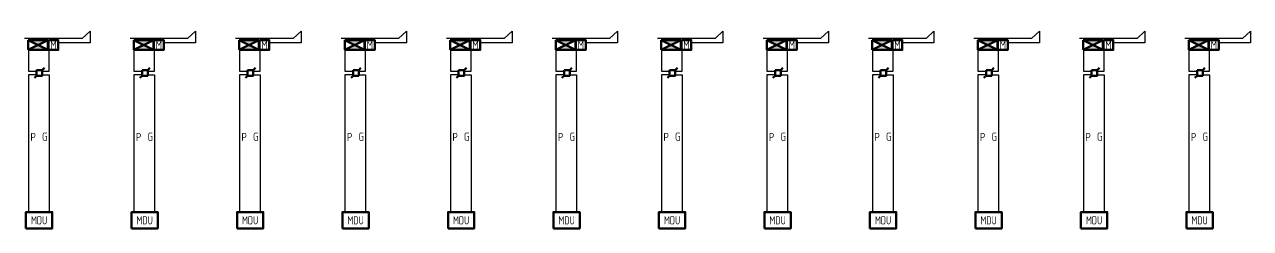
# Model space of a CAD drawing. Header units: millimetres. Extents: x 127230 to 906013, y -355313 to -209225.
# Drawn here: x 720628 to 758016, y -324277 to -318058 of the extents above; entities that cross this region are included whole.
import ezdxf
from ezdxf.enums import TextEntityAlignment as Align

# ---------------------------------------------------------------- set-up
doc = ezdxf.new("R2018")
doc.units = ezdxf.units.MM
doc.linetypes.add('Cплошная', pattern=[0])
for name, color, linetype, lineweight in [('14', 250, 'Continuous', 0), ('АТ_ПС_ИП_025', 1, 'Continuous', 25), ('АТ_ПС_ППКП_025', 5, 'Continuous', 25), ('АТ_ПС_Текст_025', 7, 'Continuous', 25), ('АТ_ПС_Трасса_100', 1, 'Continuous', 100)]:
    doc.layers.add(name, color=color, linetype=linetype, lineweight=lineweight)
doc.layers.add('ПС2', color=230, linetype='Continuous')
doc.styles.add('GLE_OASR_TextStyle', font='GOST2304A.ttf')
doc.styles.get("Standard").update_dxf_attribs({"font": 'gost_0.ttf'})
doc.styles.add('ГОСТ 2.304', font='CS_Gost2304.shx', dxfattribs={"width": 0.8})

# ---------------------------------------------------------------- blocks, each defined once
blk = doc.blocks.new('*U49')
at = {"linetype": 'Continuous', "lineweight": 25}
blk.add_wipeout([(-1.5, -1.5), (-1.5, 1.5), (1.5, 1.5), (1.5, -1.5)], dxfattribs=at)
at = {"color": 0, "linetype": 'Continuous', "lineweight": -2}
for p, q in [((1.5, 1.5), (2.63, 2.63)), ((-1.5, -1.5), (-2.63, -2.63))]:
    blk.add_line(p, q, dxfattribs=at)
blk.add_lwpolyline([(-1.5, 1.5), (1.5, 1.5), (1.5, -1.5), (-1.5, -1.5)], close=True, dxfattribs=at)
blk = doc.blocks.new('*U52')
at = {"linetype": 'Continuous', "lineweight": -2}
h = blk.add_hatch(color=0, dxfattribs=at)
h.dxf.hatch_style = 1
h.paths.add_polyline_path([(-6, 2.97), (-2.98, 1.48), (0, 2.97)])
h.paths.add_polyline_path([(-2.98, 1.48), (-6, -0.03), (0, -0.03), (0, 0)])
at = {"color": 0, "linetype": 'Continuous', "lineweight": -2}
for p, q in [((-6, -0.03), (-6, 2.97)), ((0, 2.97), (-6, 2.97)), ((-6, 2.97), (0, 0)), ((-6, -0.03), (0, 2.97)), ((0, -0.03), (0, 2.97)), ((0, 1.47), (0.18, 1.47)), ((-6, -0.03), (0, -0.03))]:
    blk.add_line(p, q, dxfattribs=at)
blk.add_lwpolyline([(0.18, 2.97), (3.18, 2.97), (3.18, -0.03), (0.18, -0.03)], close=True, dxfattribs=at)
at = {"color": 0, "linetype": 'Continuous', "lineweight": -2, "style": 'GLE_OASR_TextStyle'}
blk.add_text('М', height=2.5, dxfattribs=at).set_placement((1.68, 1.47), align=Align.MIDDLE_CENTER)
blk = doc.blocks.new('*U51')
at = {"color": 0, "linetype": 'Continuous', "lineweight": -2}
blk.add_lwpolyline([(-8, -0.03), (0, -0.03), (0, 4.97), (-8, 4.97)], close=True, dxfattribs=at)
at = {"color": 0, "linetype": 'Continuous', "lineweight": -2, "style": 'ГОСТ 2.304', "width": 0.8, "flags": 4}
blk.add_attdef('НАДПИСЬ', text='', height=2.5, dxfattribs=at).set_placement((-4, 2.47), align=Align.MIDDLE_CENTER)
blk = doc.blocks.new('*U108')
at = {"color": 0, "lineweight": 0}
blk.add_wipeout([(-2.4, 2.08), (-19.97, 2.07), (-19.97, -2.23), (-2.4, -2.23)], dxfattribs=at)
at = {"color": 0, "linetype": 'Cплошная', "lineweight": 25}
for q in [(0, 0), (-19.97, -2.23)]:
    blk.add_line((-2.4, -2.23), q, dxfattribs=at)
at = {"color": 0, "lineweight": 30, "flags": 104}
blk.add_attdef('ТЕКСТ1', text='', height=2.5, dxfattribs=at).set_placement((-3.31, 1.05), align=Align.TOP_RIGHT)

msp = doc.modelspace()

# ---------------------------------------------------------------- linework, layer by layer
at = {"layer": '14', "color": 6, "lineweight": 25}
for points in [[(720745, -318833), (720745, -319483), (720997, -319483)], [(723963, -318833), (723963, -319483), (724215, -319483)], [(727180, -318833), (727180, -319483), (727432, -319483)], [(730397, -318833), (730397, -319483), (730649, -319483)], [(733615, -318833), (733615, -319483), (733867, -319483)], [(736832, -318833), (736832, -319483), (737084, -319483)], [(740049, -318833), (740049, -319483), (740301, -319483)], [(743267, -318833), (743267, -319483), (743519, -319483)], [(746484, -318833), (746484, -319483), (746736, -319483)], [(749701, -318833), (749701, -319483), (749953, -319483)], [(752919, -318833), (752919, -319483), (753171, -319483)], [(756136, -318833), (756136, -319483), (756388, -319483)]]:
    msp.add_lwpolyline(points, dxfattribs=at)
at = {"layer": 'АТ_ПС_Трасса_100', "color": 92, "lineweight": 25, "ltscale": 100}
for points in [[(721170, -319483), (721378, -319483), (721378, -318834)], [(724387, -319483), (724595, -319483), (724595, -318834)], [(727605, -319483), (727813, -319483), (727813, -318834)], [(730822, -319483), (731030, -319483), (731030, -318834)], [(734039, -319483), (734247, -319483), (734247, -318834)], [(737257, -319483), (737465, -319483), (737465, -318834)], [(740474, -319483), (740682, -319483), (740682, -318834)], [(743691, -319483), (743899, -319483), (743899, -318834)], [(746909, -319483), (747117, -319483), (747117, -318834)], [(750126, -319483), (750334, -319483), (750334, -318834)], [(753343, -319483), (753551, -319483), (753551, -318834)], [(756561, -319483), (756769, -319483), (756769, -318834)], [(721170, -319590), (721378, -319590), (721378, -323777)], [(724387, -319590), (724595, -319590), (724595, -323777)], [(727605, -319590), (727813, -319590), (727813, -323777)], [(730822, -319590), (731030, -319590), (731030, -323777)], [(734039, -319590), (734247, -319590), (734247, -323777)], [(737257, -319590), (737465, -319590), (737465, -323777)], [(740474, -319590), (740682, -319590), (740682, -323777)], [(743691, -319590), (743899, -319590), (743899, -323777)], [(746909, -319590), (747117, -319590), (747117, -323777)], [(750126, -319590), (750334, -319590), (750334, -323777)], [(753343, -319590), (753551, -319590), (753551, -323777)], [(756561, -319590), (756769, -319590), (756769, -323777)]]:
    msp.add_lwpolyline(points, dxfattribs=at)
at = {"layer": 'АТ_ПС_Трасса_100', "color": 6, "lineweight": 25, "ltscale": 100}
for points in [[(720997, -319590), (720745, -319590), (720745, -323777)], [(724215, -319590), (723963, -319590), (723963, -323777)], [(727432, -319590), (727180, -319590), (727180, -323777)], [(730649, -319590), (730397, -319590), (730397, -323777)], [(733867, -319590), (733615, -319590), (733615, -323777)], [(737084, -319590), (736832, -319590), (736832, -323777)], [(740301, -319590), (740049, -319590), (740049, -323777)], [(743519, -319590), (743267, -319590), (743267, -323777)], [(746736, -319590), (746484, -319590), (746484, -323777)], [(749953, -319590), (749701, -319590), (749701, -323777)], [(753171, -319590), (752919, -319590), (752919, -323777)], [(756388, -319590), (756136, -319590), (756136, -323777)]]:
    msp.add_lwpolyline(points, dxfattribs=at)

# ---------------------------------------------------------------- block references
at = {"layer": 'ПС2', "color": 5, "lineweight": 50, "transparency": 33554687, "xscale": 100, "yscale": 100, "zscale": 100, "rotation": 0.1250381865928775}
for p in [(721341, -318828), (724558, -318828), (727776, -318828), (730993, -318828), (734210, -318828), (737428, -318828), (740645, -318828), (743862, -318828), (747080, -318828), (750297, -318828), (753514, -318828), (756732, -318828)]:
    msp.add_blockref('*U52', p, dxfattribs=at)

# ---------------------------------------------------------------- texts
at = {"layer": 'АТ_ПС_Текст_025', "char_height": 250, "attachment_point": 5, "style": 'GLE_OASR_TextStyle'}
for s, insert in [('P', (720892, -321487)), ('G', (721247, -321478)), ('P', (724109, -321487)), ('G', (724464, -321478)), ('P', (727326, -321487)), ('G', (727682, -321478)), ('P', (730544, -321487)), ('G', (730899, -321478)), ('P', (733761, -321487)), ('G', (734116, -321478)), ('P', (736978, -321487)), ('G', (737334, -321478)), ('P', (740196, -321487)), ('G', (740551, -321478)), ('P', (743413, -321487)), ('G', (743768, -321478)), ('P', (746630, -321487)), ('G', (746986, -321478)), ('P', (749848, -321487)), ('G', (750203, -321478)), ('P', (753065, -321487)), ('G', (753420, -321478)), ('P', (756282, -321487)), ('G', (756638, -321478))]:
    msp.add_mtext_dynamic_manual_height_columns(s, width=1237.88, gutter_width=12.5, heights=[0], dxfattribs=dict(at, insert=insert))

# ---------------------------------------------------------------- next in the draw order: block references
at = {"layer": 'АТ_ПС_ИП_025', "lineweight": 50, "xscale": 57.51779866433964, "yscale": 57.51779866433964, "zscale": 57.51779866433964}
for p in [(721084, -319532), (724301, -319532), (727518, -319532), (730736, -319532), (733953, -319532), (737170, -319532), (740388, -319532), (743605, -319532), (746822, -319532), (750040, -319532), (753257, -319532), (756474, -319532)]:
    msp.add_blockref('*U49', p, dxfattribs=at)
at = {"layer": 'АТ_ПС_Текст_025', "linetype": 'Continuous'}
ref = msp.add_blockref('*U108', (722625, -318266), dxfattribs=dict(at, xscale=100, yscale=100, zscale=100))
lines = msp.add_mtext('230 В AC*** ', dxfattribs={"layer": '0', "color": 0, "insert": (722294, -318161), "char_height": 2.5, "attachment_point": 1})
ref.add_attrib('ТЕКСТ1', '', (722294, -318161), dxfattribs={"flags": 104}).embed_mtext(lines)
ref = msp.add_blockref('*U108', (725843, -318266), dxfattribs=dict(at, xscale=100, yscale=100, zscale=100))
lines = msp.add_mtext('230 В AC*** ', dxfattribs={"layer": '0', "color": 0, "insert": (725512, -318161), "char_height": 2.5, "attachment_point": 1})
ref.add_attrib('ТЕКСТ1', '', (725512, -318161), dxfattribs={"flags": 104}).embed_mtext(lines)
ref = msp.add_blockref('*U108', (729060, -318266), dxfattribs=dict(at, xscale=100, yscale=100, zscale=100))
lines = msp.add_mtext('230 В AC*** ', dxfattribs={"layer": '0', "color": 0, "insert": (728729, -318161), "char_height": 2.5, "attachment_point": 1})
ref.add_attrib('ТЕКСТ1', '', (728729, -318161), dxfattribs={"flags": 104}).embed_mtext(lines)
ref = msp.add_blockref('*U108', (732277, -318266), dxfattribs=dict(at, xscale=100, yscale=100, zscale=100))
lines = msp.add_mtext('230 В AC*** ', dxfattribs={"layer": '0', "color": 0, "insert": (731946, -318161), "char_height": 2.5, "attachment_point": 1})
ref.add_attrib('ТЕКСТ1', '', (731946, -318161), dxfattribs={"flags": 104}).embed_mtext(lines)
ref = msp.add_blockref('*U108', (735495, -318266), dxfattribs=dict(at, xscale=100, yscale=100, zscale=100))
lines = msp.add_mtext('230 В AC*** ', dxfattribs={"layer": '0', "color": 0, "insert": (735164, -318161), "char_height": 2.5, "attachment_point": 1})
ref.add_attrib('ТЕКСТ1', '', (735164, -318161), dxfattribs={"flags": 104}).embed_mtext(lines)
ref = msp.add_blockref('*U108', (738712, -318266), dxfattribs=dict(at, xscale=100, yscale=100, zscale=100))
lines = msp.add_mtext('230 В AC*** ', dxfattribs={"layer": '0', "color": 0, "insert": (738381, -318161), "char_height": 2.5, "attachment_point": 1})
ref.add_attrib('ТЕКСТ1', '', (738381, -318161), dxfattribs={"flags": 104}).embed_mtext(lines)
ref = msp.add_blockref('*U108', (741929, -318266), dxfattribs=dict(at, xscale=100, yscale=100, zscale=100))
lines = msp.add_mtext('230 В AC*** ', dxfattribs={"layer": '0', "color": 0, "insert": (741598, -318161), "char_height": 2.5, "attachment_point": 1})
ref.add_attrib('ТЕКСТ1', '', (741598, -318161), dxfattribs={"flags": 104}).embed_mtext(lines)
ref = msp.add_blockref('*U108', (745147, -318266), dxfattribs=dict(at, xscale=100, yscale=100, zscale=100))
lines = msp.add_mtext('230 В AC*** ', dxfattribs={"layer": '0', "color": 0, "insert": (744816, -318161), "char_height": 2.5, "attachment_point": 1})
ref.add_attrib('ТЕКСТ1', '', (744816, -318161), dxfattribs={"flags": 104}).embed_mtext(lines)
ref = msp.add_blockref('*U108', (748364, -318266), dxfattribs=dict(at, xscale=100, yscale=100, zscale=100))
lines = msp.add_mtext('230 В AC*** ', dxfattribs={"layer": '0', "color": 0, "insert": (748033, -318161), "char_height": 2.5, "attachment_point": 1})
ref.add_attrib('ТЕКСТ1', '', (748033, -318161), dxfattribs={"flags": 104}).embed_mtext(lines)
ref = msp.add_blockref('*U108', (751581, -318266), dxfattribs=dict(at, xscale=100, yscale=100, zscale=100))
lines = msp.add_mtext('230 В AC*** ', dxfattribs={"layer": '0', "color": 0, "insert": (751250, -318161), "char_height": 2.5, "attachment_point": 1})
ref.add_attrib('ТЕКСТ1', '', (751250, -318161), dxfattribs={"flags": 104}).embed_mtext(lines)
ref = msp.add_blockref('*U108', (754799, -318266), dxfattribs=dict(at, xscale=100, yscale=100, zscale=100))
lines = msp.add_mtext('230 В AC*** ', dxfattribs={"layer": '0', "color": 0, "insert": (754468, -318161), "char_height": 2.5, "attachment_point": 1})
ref.add_attrib('ТЕКСТ1', '', (754468, -318161), dxfattribs={"flags": 104}).embed_mtext(lines)
ref = msp.add_blockref('*U108', (758016, -318266), dxfattribs=dict(at, xscale=100, yscale=100, zscale=100))
lines = msp.add_mtext('230 В AC*** ', dxfattribs={"layer": '0', "color": 0, "insert": (757685, -318161), "char_height": 2.5, "attachment_point": 1})
ref.add_attrib('ТЕКСТ1', '', (757685, -318161), dxfattribs={"flags": 104}).embed_mtext(lines)

# ---------------------------------------------------------------- next in the draw order: wipeouts: each hides what was drawn before it
at = {"lineweight": 25}
for points in [[(720673, -323777), (721473, -323777), (721473, -324277), (720673, -324277)], [(723891, -323777), (724691, -323777), (724691, -324277), (723891, -324277)], [(727108, -323777), (727908, -323777), (727908, -324277), (727108, -324277)], [(730325, -323777), (731125, -323777), (731125, -324277), (730325, -324277)], [(733543, -323777), (734343, -323777), (734343, -324277), (733543, -324277)], [(736760, -323777), (737560, -323777), (737560, -324277), (736760, -324277)], [(739977, -323777), (740777, -323777), (740777, -324277), (739977, -324277)], [(743195, -323777), (743995, -323777), (743995, -324277), (743195, -324277)], [(746412, -323777), (747212, -323777), (747212, -324277), (746412, -324277)], [(749629, -323777), (750429, -323777), (750429, -324277), (749629, -324277)], [(752847, -323777), (753647, -323777), (753647, -324277), (752847, -324277)], [(756064, -323777), (756864, -323777), (756864, -324277), (756064, -324277)]]:
    msp.add_wipeout(points, dxfattribs=at).dxf.layer = 'АТ_ПС_Трасса_100'

# ---------------------------------------------------------------- next in the draw order: linework, layer by layer
at = {"layer": '14', "color": 6, "lineweight": 25}
for points in [[(722625, -318266), (722625, -318620), (721659, -318615)], [(725843, -318266), (725843, -318620), (724876, -318615)], [(729060, -318266), (729060, -318620), (728093, -318615)], [(732277, -318266), (732277, -318620), (731311, -318615)], [(735495, -318266), (735495, -318620), (734528, -318615)], [(738712, -318266), (738712, -318620), (737745, -318615)], [(741929, -318266), (741929, -318620), (740963, -318615)], [(745147, -318266), (745147, -318620), (744180, -318615)], [(748364, -318266), (748364, -318620), (747397, -318615)], [(751581, -318266), (751581, -318620), (750615, -318615)], [(754799, -318266), (754799, -318620), (753832, -318615)], [(758016, -318266), (758016, -318620), (757049, -318615)]]:
    msp.add_lwpolyline(points, dxfattribs=at)

# ---------------------------------------------------------------- next in the draw order: block references
at = {"layer": 'АТ_ПС_ППКП_025', "color": 1, "linetype": 'Continuous', "lineweight": 50}
ref = msp.add_blockref('*U51', (721473, -324273), dxfattribs=dict(at, xscale=100, yscale=100, zscale=100))
ref.add_attrib('НАДПИСЬ', 'MDU', dxfattribs={"layer": '0', "color": 0, "linetype": 'Continuous', "lineweight": -2, "height": 250, "style": 'ГОСТ 2.304', "width": 0.8}).set_placement((721073, -324027), align=Align.MIDDLE_CENTER)
ref = msp.add_blockref('*U51', (724691, -324273), dxfattribs=dict(at, xscale=100, yscale=100, zscale=100))
ref.add_attrib('НАДПИСЬ', 'MDU', dxfattribs={"layer": '0', "color": 0, "linetype": 'Continuous', "lineweight": -2, "height": 250, "style": 'ГОСТ 2.304', "width": 0.8}).set_placement((724291, -324027), align=Align.MIDDLE_CENTER)
ref = msp.add_blockref('*U51', (727908, -324273), dxfattribs=dict(at, xscale=100, yscale=100, zscale=100))
ref.add_attrib('НАДПИСЬ', 'MDU', dxfattribs={"layer": '0', "color": 0, "linetype": 'Continuous', "lineweight": -2, "height": 250, "style": 'ГОСТ 2.304', "width": 0.8}).set_placement((727508, -324027), align=Align.MIDDLE_CENTER)
ref = msp.add_blockref('*U51', (731125, -324273), dxfattribs=dict(at, xscale=100, yscale=100, zscale=100))
ref.add_attrib('НАДПИСЬ', 'MDU', dxfattribs={"layer": '0', "color": 0, "linetype": 'Continuous', "lineweight": -2, "height": 250, "style": 'ГОСТ 2.304', "width": 0.8}).set_placement((730725, -324027), align=Align.MIDDLE_CENTER)
ref = msp.add_blockref('*U51', (734343, -324273), dxfattribs=dict(at, xscale=100, yscale=100, zscale=100))
ref.add_attrib('НАДПИСЬ', 'MDU', dxfattribs={"layer": '0', "color": 0, "linetype": 'Continuous', "lineweight": -2, "height": 250, "style": 'ГОСТ 2.304', "width": 0.8}).set_placement((733943, -324027), align=Align.MIDDLE_CENTER)
ref = msp.add_blockref('*U51', (737560, -324273), dxfattribs=dict(at, xscale=100, yscale=100, zscale=100))
ref.add_attrib('НАДПИСЬ', 'MDU', dxfattribs={"layer": '0', "color": 0, "linetype": 'Continuous', "lineweight": -2, "height": 250, "style": 'ГОСТ 2.304', "width": 0.8}).set_placement((737160, -324027), align=Align.MIDDLE_CENTER)
ref = msp.add_blockref('*U51', (740777, -324273), dxfattribs=dict(at, xscale=100, yscale=100, zscale=100))
ref.add_attrib('НАДПИСЬ', 'MDU', dxfattribs={"layer": '0', "color": 0, "linetype": 'Continuous', "lineweight": -2, "height": 250, "style": 'ГОСТ 2.304', "width": 0.8}).set_placement((740377, -324027), align=Align.MIDDLE_CENTER)
ref = msp.add_blockref('*U51', (743995, -324273), dxfattribs=dict(at, xscale=100, yscale=100, zscale=100))
ref.add_attrib('НАДПИСЬ', 'MDU', dxfattribs={"layer": '0', "color": 0, "linetype": 'Continuous', "lineweight": -2, "height": 250, "style": 'ГОСТ 2.304', "width": 0.8}).set_placement((743595, -324027), align=Align.MIDDLE_CENTER)
ref = msp.add_blockref('*U51', (747212, -324273), dxfattribs=dict(at, xscale=100, yscale=100, zscale=100))
ref.add_attrib('НАДПИСЬ', 'MDU', dxfattribs={"layer": '0', "color": 0, "linetype": 'Continuous', "lineweight": -2, "height": 250, "style": 'ГОСТ 2.304', "width": 0.8}).set_placement((746812, -324027), align=Align.MIDDLE_CENTER)
ref = msp.add_blockref('*U51', (750429, -324273), dxfattribs=dict(at, xscale=100, yscale=100, zscale=100))
ref.add_attrib('НАДПИСЬ', 'MDU', dxfattribs={"layer": '0', "color": 0, "linetype": 'Continuous', "lineweight": -2, "height": 250, "style": 'ГОСТ 2.304', "width": 0.8}).set_placement((750029, -324027), align=Align.MIDDLE_CENTER)
ref = msp.add_blockref('*U51', (753647, -324273), dxfattribs=dict(at, xscale=100, yscale=100, zscale=100))
ref.add_attrib('НАДПИСЬ', 'MDU', dxfattribs={"layer": '0', "color": 0, "linetype": 'Continuous', "lineweight": -2, "height": 250, "style": 'ГОСТ 2.304', "width": 0.8}).set_placement((753247, -324027), align=Align.MIDDLE_CENTER)
ref = msp.add_blockref('*U51', (756864, -324273), dxfattribs=dict(at, xscale=100, yscale=100, zscale=100))
ref.add_attrib('НАДПИСЬ', 'MDU', dxfattribs={"layer": '0', "color": 0, "linetype": 'Continuous', "lineweight": -2, "height": 250, "style": 'ГОСТ 2.304', "width": 0.8}).set_placement((756464, -324027), align=Align.MIDDLE_CENTER)

doc.saveas('drawing.dxf')
